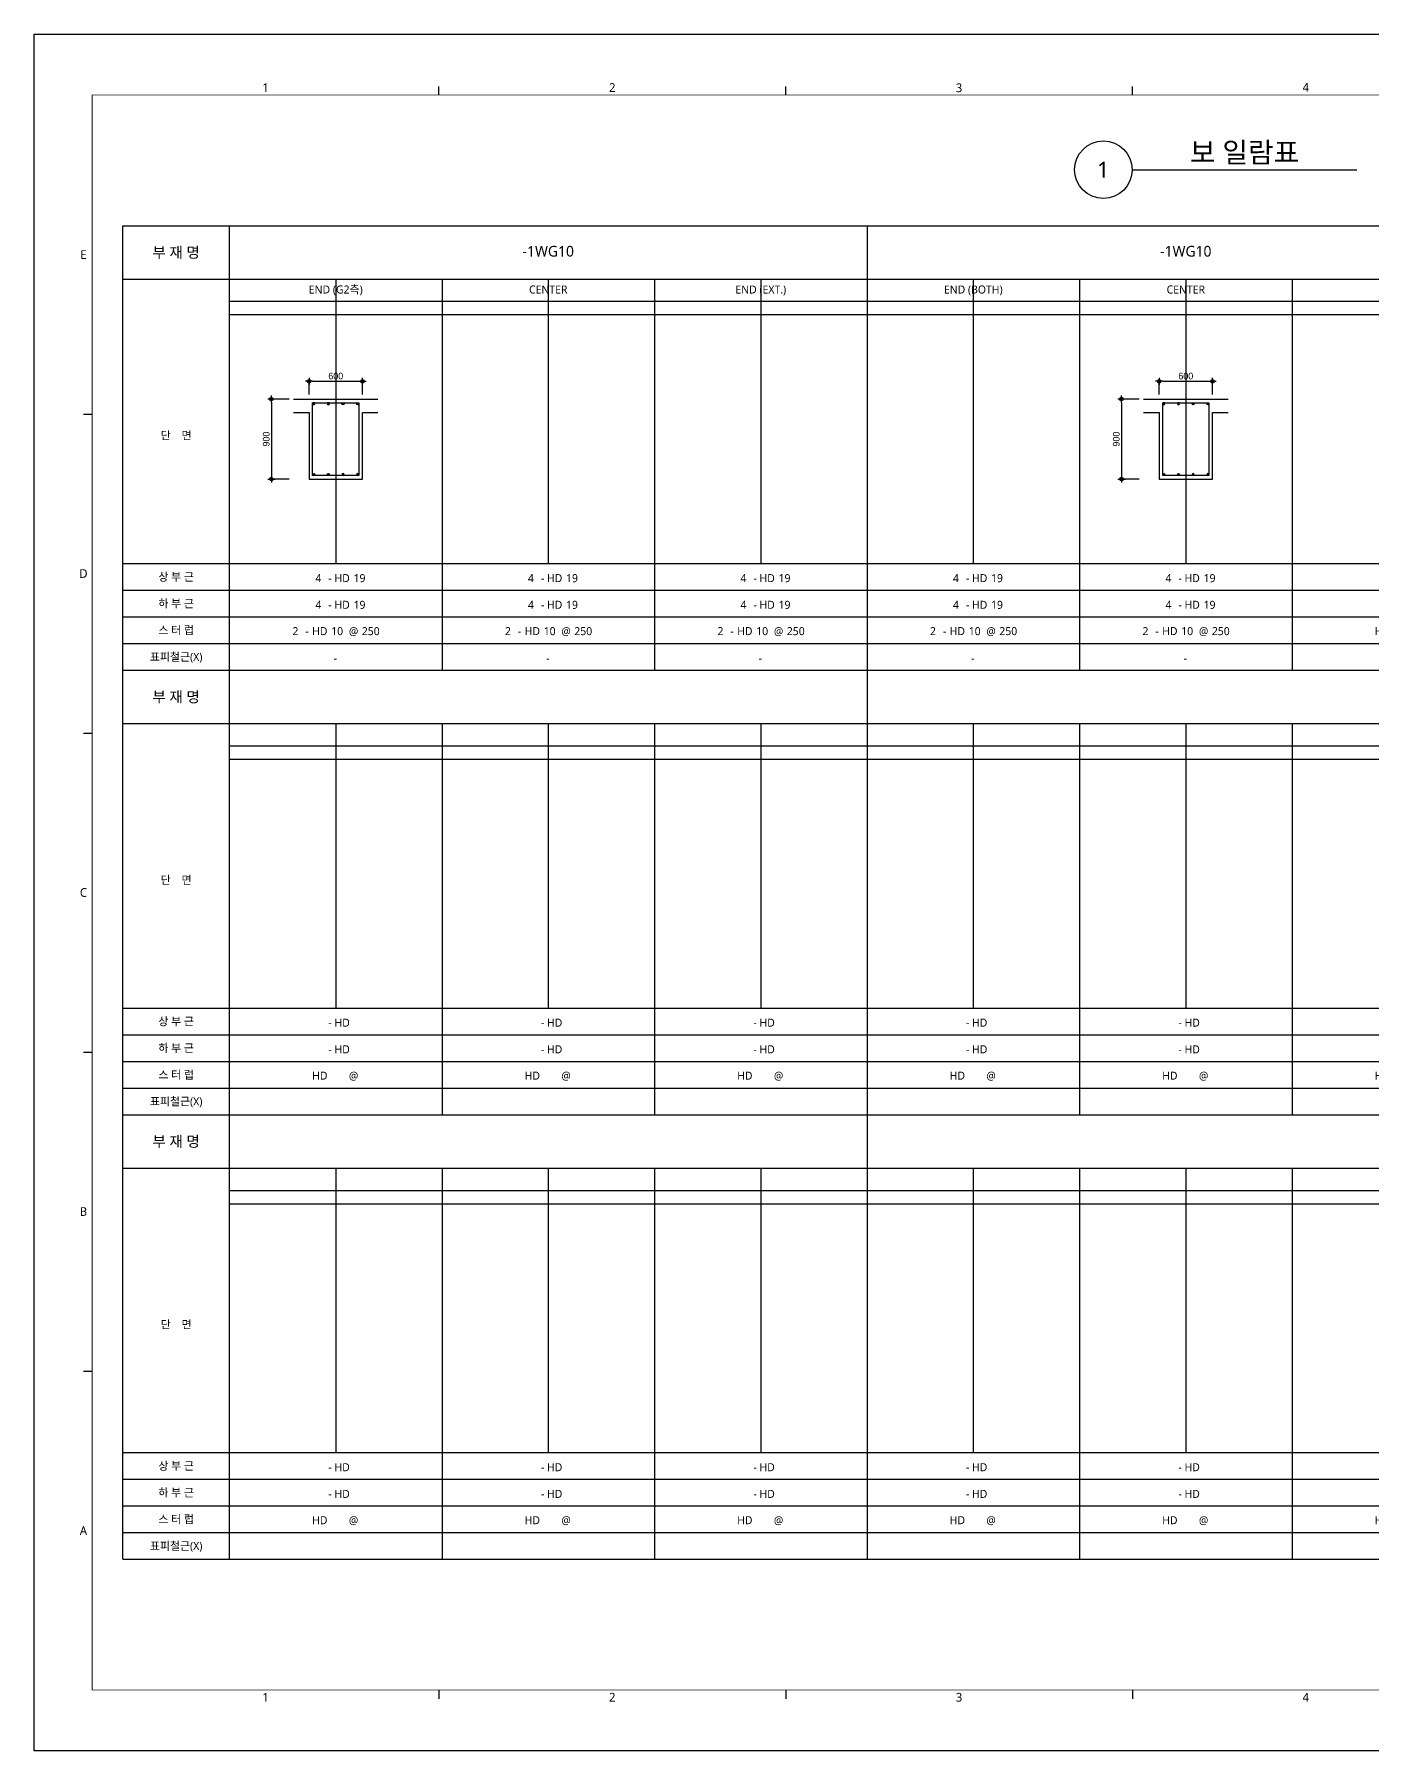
# Model space of a CAD drawing. Header units: millimetres. Extents: x 255534 to 377770, y 34632 to 54434.
# Drawn here: x 282394 to 297445, y 34881 to 54186 of the extents above; entities that cross this region are included whole.
import ezdxf
from ezdxf.enums import TextEntityAlignment as Align

# ---------------------------------------------------------------- set-up
doc = ezdxf.new("R2010")
doc.units = ezdxf.units.MM
doc.header["$PDMODE"] = 3
doc.linetypes.add('(SEJIN)_1_HID1.5', pattern=[250, 150, -100])
doc.linetypes.add('CONTINOUS', pattern=[0])
doc.layers.get('Defpoints').update_dxf_attribs({"color": 155})
doc.layers.add('(S)_DEFPOINT', color=185, linetype='Continuous', plot=False)
for name, color, linetype in [('(S)_DIM', 7, 'Continuous'), ('(S)_FORM_LINE', 7, 'Continuous'), ('(S)_FORM_TEXT', 7, 'Continuous'), ('(S)_RC_Gir', 6, '(SEJIN)_1_HID1.5'), ('(S)_Rebar', 3, 'Continuous'), ('(S)_TEXT', 7, 'Continuous'), ('Xref_S_VForm$0$S_XR_FORM', 255, 'Continuous')]:
    doc.layers.add(name, color=color, linetype=linetype)
doc.styles.get("Standard").update_dxf_attribs({"font": 'SYMBOL'})
doc.styles.add('Xref_S_VForm$0$나눔바른고딕', font='NanumBarunGothic.ttf')
doc.styles.add('나눔바른고딕', font='')
doc.styles.add('맑은고딕', font='')
doc.styles.get('나눔바른고딕').set_extended_font_data('NanumBarunGothic')
doc.styles.get('맑은고딕').set_extended_font_data('Malgun Gothic')
doc.dimstyles.new('Sejin-dim3', dxfattribs={"dimscale": 50, "dimtxt": 3, "dimasz": 1, "dimexe": 0.5, "dimexo": 2, "dimgap": 1, "dimtad": 1, "dimdec": 0, "dimzin": 0, "dimdsep": 46, "dimtxsty": 'Standard', "dimblk": 'Z_DOT', "dimcen": -0.5, "dimdle": 1.5, "dimclrd": 256, "dimclre": 256, "dimclrt": 3, "dimadec": 0, "dimazin": 0, "dimtfac": 1, "dimtdec": 0, "dimtix": 1, "dimtmove": 2, "dimatfit": 3, "dimldrblk": 'DOT', "dimfxl": 1, "dimtvp": 1, "dimtolj": 1, "dimtzin": 0, "dimarcsym": 0})

# ---------------------------------------------------------------- blocks, each defined once
blk = doc.blocks.new('Xref_S_VForm')
at = {"layer": 'Xref_S_VForm$0$S_XR_FORM'}
for p, q in [((70, 286.5), (70, 288)), ((130, 286.5), (130, 288)), ((190, 286.5), (190, 288)), ((8.5, 231.3), (10, 231.3)), ((8.5, 176.1), (10, 176.1)), ((8.5, 120.9), (10, 120.9)), ((8.5, 65.7), (10, 65.7)), ((70, 10.5), (70, 9)), ((130, 10.5), (130, 9)), ((190, 10.5), (190, 9))]:
    blk.add_line(p, q, dxfattribs=at)
at = {"layer": 'Xref_S_VForm$0$S_XR_FORM', "color": 155}
blk.add_lwpolyline([(0, 297), (420, 297), (420, 0), (0, 0), (0, 297)], dxfattribs=at)
at = {"layer": 'Xref_S_VForm$0$S_XR_FORM', "const_width": 0.15}
blk.add_lwpolyline([(10, 10.5), (10, 286.5), (410, 286.5), (410, 10.5)], close=True, dxfattribs=at)
at = {"layer": 'Xref_S_VForm$0$S_XR_FORM', "style": 'Xref_S_VForm$0$나눔바른고딕'}
for s, p in [('1', (40, 287.04)), ('2', (100, 287.04)), ('3', (160, 287)), ('4', (220, 287.09)), ('1', (40, 8.5)), ('2', (100, 8.5)), ('3', (160, 8.5)), ('4', (220, 8.5))]:
    blk.add_text(s, height=1.5, dxfattribs=at).set_placement(p, align=Align.CENTER)
for s, p in [('E', (8.5, 258.9)), ('D', (8.5, 203.7)), ('C', (8.5, 148.5)), ('B', (8.5, 93.3)), ('A', (8.5, 38.1))]:
    blk.add_text(s, height=1.5, dxfattribs=at).set_placement(p, align=Align.MIDDLE)
blk = doc.blocks.new('BASE1-1')
at = {"layer": '(S)_DEFPOINT'}
for p, q in [((2395, 4400), (2395, 1200)), ((4785, 4400), (4785, 1200)), ((7175, 4400), (7175, 1200)), ((9565, 4400), (9565, 1200)), ((11955, 4400), (11955, 1200)), ((14345, 4400), (14345, 1200)), ((16735, 4400), (16735, 1200)), ((19125, 4400), (19125, 1200)), ((21515, 4400), (21515, 1200)), ((1200, 4150), (22710, 4150)), ((1200, 4000), (22710, 4000))]:
    blk.add_line(p, q, dxfattribs=at)
at = {"layer": '(S)_FORM_LINE', "color": 7, "linetype": 'Continuous'}
for p, q in [((0, 5000), (22710, 5000)), ((0, 0), (22710, 0))]:
    blk.add_line(p, q, dxfattribs=at)
at = {"layer": '(S)_FORM_LINE'}
for p, q in [((0, 0), (0, 5000)), ((1200, 0), (1200, 5000)), ((8370, 5000), (8370, 0)), ((15540, 5000), (15540, 0)), ((22710, 0), (22710, 5000))]:
    blk.add_line(p, q, dxfattribs=at)
at = {"layer": '(S)_FORM_LINE', "color": 8}
for p, q in [((0, 4400), (22710, 4400)), ((0, 1200), (22710, 1200)), ((0, 900), (22710, 900)), ((0, 600), (22710, 600)), ((0, 300), (22710, 300))]:
    blk.add_line(p, q, dxfattribs=at)
for points in [[(3590, 4400), (3590, 0)], [(5980, 4400), (5980, 0)], [(8370, 4400), (8370, 0)], [(10760, 4400), (10760, 0)], [(13150, 4400), (13150, 0)], [(15540, 4400), (15540, 0)], [(17930, 4400), (17930, 0)], [(20320, 4400), (20320, 0)]]:
    blk.add_lwpolyline(points, dxfattribs=at)
at = {"layer": '(S)_FORM_TEXT', "linetype": 'ByBlock', "style": '나눔바른고딕'}
for s, height, p in [('부 재 명', 120, (600, 4700)), ('단    면', 90, (600, 2641)), ('상 부 근', 90, (600, 1050)), ('하 부 근', 90, (600, 750)), ('스 터 럽', 90, (600, 450)), ('표피철근(X)', 90, (600, 150))]:
    blk.add_text(s, height=height, dxfattribs=at).set_placement(p, align=Align.MIDDLE_CENTER)
at = {"layer": '(S)_FORM_TEXT', "style": '맑은고딕'}
for s, p in [('- HD', (2553, 964)), ('- HD', (4943, 964)), ('- HD', (7333, 964)), ('- HD', (9723, 964)), ('- HD', (12113, 964)), ('- HD', (14503, 964)), ('- HD', (16893, 964)), ('- HD', (19283, 964)), ('- HD', (21673, 964)), ('- HD', (2553, 664)), ('- HD', (4943, 664)), ('- HD', (7333, 664)), ('- HD', (9723, 664)), ('- HD', (12113, 664)), ('- HD', (14503, 664)), ('- HD', (16893, 664)), ('- HD', (19283, 664)), ('- HD', (21673, 664)), ('HD', (2302, 368)), ('@', (2648, 368)), ('HD', (4692, 368)), ('@', (5038, 368)), ('HD', (7082, 368)), ('@', (7428, 368)), ('HD', (9472, 368)), ('@', (9818, 368)), ('HD', (11862, 368)), ('@', (12208, 368)), ('HD', (14252, 368)), ('@', (14598, 368)), ('HD', (16642, 368)), ('@', (16988, 368)), ('HD', (19032, 368)), ('@', (19378, 368)), ('HD', (21422, 368)), ('@', (21768, 368))]:
    blk.add_text(s, height=90, dxfattribs=at).set_placement(p, align=Align.BOTTOM_RIGHT)
blk = doc.blocks.new('Z_DOT')
at = {"layer": '(S)_DIM', "color": 0}
for p, q in [((-1, 0), (1, 0)), ((0, -1), (0, 1))]:
    blk.add_line(p, q, dxfattribs=at)
for radius in [0.5, 0.25]:
    blk.add_circle((0, 0), radius, dxfattribs=at)
blk = doc.blocks.new('*D2837')
at = {"layer": '(S)_DIM', "lineweight": -2}
for p, q in [((285484, 50133), (285484, 50308)), ((285524, 50283), (286044, 50283)), ((286084, 50133), (286084, 50308))]:
    blk.add_line(p, q, dxfattribs=at)
at = {"layer": 'Defpoints', "color": 0}
for p in [(286084, 50283), (285484, 50083), (286084, 50083)]:
    blk.add_point(p, dxfattribs=at)
at = {"layer": '(S)_DIM', "linetype": 'ByBlock', "lineweight": -2, "xscale": 40, "yscale": 40, "zscale": 40, "rotation": 180}
blk.add_blockref('Z_DOT', (285484, 50283), dxfattribs=at)
at = {"layer": '(S)_DIM', "linetype": 'ByBlock', "lineweight": -2, "xscale": 40, "yscale": 40, "zscale": 40}
blk.add_blockref('Z_DOT', (286084, 50283), dxfattribs=at)
at = {"layer": '(S)_DIM', "color": 3, "insert": (285784, 50341), "char_height": 75, "attachment_point": 5}
blk.add_mtext('\\A1;600', dxfattribs=at)
blk = doc.blocks.new('_Dot')
at = {"color": 0, "linetype": 'ByBlock', "lineweight": -2}
blk.add_line((-0.5, 0), (-1, 0), dxfattribs=at)
at = {"color": 0, "linetype": 'ByBlock', "const_width": 0.5}
blk.add_lwpolyline([(-0.25, 0, 1), (0.25, 0, 1)], format="xyb", close=True, dxfattribs=at)
blk = doc.blocks.new('DOT')
at = {"color": 0, "linetype": 'ByBlock'}
blk.add_line((-0.5, 0), (-1, 0), dxfattribs=at)
at = {"color": 0, "linetype": 'ByBlock', "const_width": 0.5}
blk.add_lwpolyline([(-0.25, 0, 1), (0.25, 0, 1)], format="xyb", close=True, dxfattribs=at)
blk = doc.blocks.new('*D2838')
at = {"layer": '(S)_DIM', "lineweight": -2}
for p, q in [((285259, 50083), (285035, 50083)), ((285060, 50043), (285060, 49223)), ((285259, 49183), (285035, 49183))]:
    blk.add_line(p, q, dxfattribs=at)
at = {"layer": 'Defpoints', "color": 0}
for p in [(285309, 50083), (285060, 49183), (285309, 49183)]:
    blk.add_point(p, dxfattribs=at)
at = {"layer": '(S)_DIM', "linetype": 'ByBlock', "lineweight": -2, "xscale": 40, "yscale": 40, "zscale": 40}
for p, rotation in [((285060, 50083), 90), ((285060, 49183), 270)]:
    blk.add_blockref('Z_DOT', p, dxfattribs=dict(at, rotation=rotation))
at = {"layer": '(S)_DIM', "color": 3, "insert": (285002, 49633), "char_height": 75, "attachment_point": 5, "rotation": 90}
blk.add_mtext('\\A1;900', dxfattribs=at)
blk = doc.blocks.new('*D2840')
at = {"layer": '(S)_DIM', "lineweight": -2}
for p, q in [((295044, 50133), (295044, 50308)), ((295084, 50283), (295604, 50283)), ((295644, 50133), (295644, 50308))]:
    blk.add_line(p, q, dxfattribs=at)
at = {"layer": 'Defpoints', "color": 0}
for p in [(295644, 50283), (295044, 50083), (295644, 50083)]:
    blk.add_point(p, dxfattribs=at)
at = {"layer": '(S)_DIM', "linetype": 'ByBlock', "lineweight": -2, "xscale": 40, "yscale": 40, "zscale": 40, "rotation": 180}
blk.add_blockref('Z_DOT', (295044, 50283), dxfattribs=at)
at = {"layer": '(S)_DIM', "linetype": 'ByBlock', "lineweight": -2, "xscale": 40, "yscale": 40, "zscale": 40}
blk.add_blockref('Z_DOT', (295644, 50283), dxfattribs=at)
at = {"layer": '(S)_DIM', "color": 3, "insert": (295344, 50341), "char_height": 75, "attachment_point": 5}
blk.add_mtext('\\A1;600', dxfattribs=at)
blk = doc.blocks.new('*D2841')
at = {"layer": '(S)_DIM', "lineweight": -2}
for p, q in [((294819, 50083), (294595, 50083)), ((294620, 50043), (294620, 49223)), ((294819, 49183), (294595, 49183))]:
    blk.add_line(p, q, dxfattribs=at)
at = {"layer": 'Defpoints', "color": 0}
for p in [(294869, 50083), (294620, 49183), (294869, 49183)]:
    blk.add_point(p, dxfattribs=at)
at = {"layer": '(S)_DIM', "linetype": 'ByBlock', "lineweight": -2, "xscale": 40, "yscale": 40, "zscale": 40}
for p, rotation in [((294620, 50083), 90), ((294620, 49183), 270)]:
    blk.add_blockref('Z_DOT', p, dxfattribs=dict(at, rotation=rotation))
at = {"layer": '(S)_DIM', "color": 3, "insert": (294562, 49633), "char_height": 75, "attachment_point": 5, "rotation": 90}
blk.add_mtext('\\A1;900', dxfattribs=at)

msp = doc.modelspace()

# ---------------------------------------------------------------- hatches: boundary and pattern name
at = {"layer": '(S)_Rebar', "ltscale": 100}
h = msp.add_hatch(color=256, dxfattribs=at)
h.dxf.hatch_style = 1
h.paths.add_polyline_path([(285523.7, 50030, 1), (285548.7, 50030, 1)])
h = msp.add_hatch(color=256, dxfattribs=at)
h.dxf.hatch_style = 1
h.paths.add_polyline_path([(285688.7, 50030, 1), (285713.7, 50030, 1)])
h = msp.add_hatch(color=256, dxfattribs=at)
h.dxf.hatch_style = 1
h.paths.add_polyline_path([(285878.7, 50030, -1), (285853.7, 50030, -1)])
h = msp.add_hatch(color=256, dxfattribs=at)
h.dxf.hatch_style = 1
h.paths.add_polyline_path([(286043.7, 50030, -1), (286018.7, 50030, -1)])
h = msp.add_hatch(color=256, dxfattribs=at)
h.dxf.hatch_style = 1
h.paths.add_polyline_path([(295083.7, 50030, 1), (295108.7, 50030, 1)])
h = msp.add_hatch(color=256, dxfattribs=at)
h.dxf.hatch_style = 1
h.paths.add_polyline_path([(295248.7, 50030, 1), (295273.7, 50030, 1)])
h = msp.add_hatch(color=256, dxfattribs=at)
h.dxf.hatch_style = 1
h.paths.add_polyline_path([(295438.7, 50030, -1), (295413.7, 50030, -1)])
h = msp.add_hatch(color=256, dxfattribs=at)
h.dxf.hatch_style = 1
h.paths.add_polyline_path([(295603.7, 50030, -1), (295578.7, 50030, -1)])
h = msp.add_hatch(color=256, dxfattribs=at)
h.dxf.hatch_style = 1
h.paths.add_polyline_path([(285523.7, 49235, -1), (285548.7, 49235, -1)])
h = msp.add_hatch(color=256, dxfattribs=at)
h.dxf.hatch_style = 1
h.paths.add_polyline_path([(285688.7, 49235, -1), (285713.7, 49235, -1)])
h = msp.add_hatch(color=256, dxfattribs=at)
h.dxf.hatch_style = 1
h.paths.add_polyline_path([(285878.7, 49235, 1), (285853.7, 49235, 1)])
h = msp.add_hatch(color=256, dxfattribs=at)
h.dxf.hatch_style = 1
h.paths.add_polyline_path([(286043.7, 49235, 1), (286018.7, 49235, 1)])
h = msp.add_hatch(color=256, dxfattribs=at)
h.dxf.hatch_style = 1
h.paths.add_polyline_path([(295083.7, 49235, -1), (295108.7, 49235, -1)])
h = msp.add_hatch(color=256, dxfattribs=at)
h.dxf.hatch_style = 1
h.paths.add_polyline_path([(295248.7, 49235, -1), (295273.7, 49235, -1)])
h = msp.add_hatch(color=256, dxfattribs=at)
h.dxf.hatch_style = 1
h.paths.add_polyline_path([(295438.7, 49235, 1), (295413.7, 49235, 1)])
h = msp.add_hatch(color=256, dxfattribs=at)
h.dxf.hatch_style = 1
h.paths.add_polyline_path([(295603.7, 49235, 1), (295578.7, 49235, 1)])

# ---------------------------------------------------------------- linework, layer by layer
at = {"layer": '(S)_FORM_TEXT'}
msp.add_lwpolyline([(294740.9, 52662.2), (297265.6, 52662.2)], dxfattribs=at)
msp.add_circle((294416.9, 52662.2), 324, dxfattribs=at)
at = {"layer": '(S)_RC_Gir', "linetype": 'CONTINOUS'}
for p, q in [((285308.7, 50082.5), (286258.7, 50082.5)), ((294868.7, 50082.5), (295818.7, 50082.5))]:
    msp.add_line(p, q, dxfattribs=at)
at = {"layer": '(S)_RC_Gir', "linetype": 'CONTINOUS', "elevation": 0}
for points in [[(285308.7, 49932.5), (285483.7, 49932.5), (285483.7, 49182.5), (286083.7, 49182.5), (286083.7, 49932.5), (286258.7, 49932.5)], [(294868.7, 49932.5), (295043.7, 49932.5), (295043.7, 49182.5), (295643.7, 49182.5), (295643.7, 49932.5), (295818.7, 49932.5)]]:
    msp.add_lwpolyline(points, dxfattribs=at)
at = {"layer": '(S)_Rebar', "ltscale": 100, "elevation": 0}
for points in [[(285523.7, 49222.5), (285523.7, 50042.5), (286043.7, 50042.5), (286043.7, 49222.5)], [(295083.7, 49222.5), (295083.7, 50042.5), (295603.7, 50042.5), (295603.7, 49222.5)]]:
    msp.add_lwpolyline(points, close=True, dxfattribs=at)
for points in [[(285523.7, 50030, 1), (285548.7, 50030, 1), (285523.7, 50030)], [(285688.7, 50030, 1), (285713.7, 50030, 1), (285688.7, 50030)], [(285878.7, 50030, -1), (285853.7, 50030, -1), (285878.7, 50030)], [(286043.7, 50030, -1), (286018.7, 50030, -1), (286043.7, 50030)], [(295083.7, 50030, 1), (295108.7, 50030, 1), (295083.7, 50030)], [(295248.7, 50030, 1), (295273.7, 50030, 1), (295248.7, 50030)], [(295438.7, 50030, -1), (295413.7, 50030, -1), (295438.7, 50030)], [(295603.7, 50030, -1), (295578.7, 50030, -1), (295603.7, 50030)], [(285523.7, 49235, -1), (285548.7, 49235, -1), (285523.7, 49235)], [(285688.7, 49235, -1), (285713.7, 49235, -1), (285688.7, 49235)], [(285878.7, 49235, 1), (285853.7, 49235, 1), (285878.7, 49235)], [(286043.7, 49235, 1), (286018.7, 49235, 1), (286043.7, 49235)], [(295083.7, 49235, -1), (295108.7, 49235, -1), (295083.7, 49235)], [(295248.7, 49235, -1), (295273.7, 49235, -1), (295248.7, 49235)], [(295438.7, 49235, 1), (295413.7, 49235, 1), (295438.7, 49235)], [(295603.7, 49235, 1), (295578.7, 49235, 1), (295603.7, 49235)]]:
    msp.add_lwpolyline(points, format="xyb", close=True, dxfattribs=at)
msp.add_lwpolyline([(285783.7, 51033), (285783.7, 48233)])

# ---------------------------------------------------------------- block references
at = {"xscale": 65.0000000000001, "yscale": 65.0000000000001, "zscale": 65.0000000000001}
msp.add_blockref('Xref_S_VForm', (282393.7, 34880.5), dxfattribs=at)
for p in [(283388.7, 47033), (283388.7, 42033), (283388.7, 37033)]:
    msp.add_blockref('BASE1-1', p)

# ---------------------------------------------------------------- texts
at = {"layer": '(S)_FORM_TEXT', "style": '맑은고딕'}
msp.add_text('보 일람표 ', height=230, dxfattribs=at).set_placement((296043.7, 52857.6), align=Align.MIDDLE_CENTER)
msp.add_text('1', height=180, dxfattribs=at).set_placement((294414, 52662.2), align=Align.MIDDLE)
for p in [(285479.7, 47400.7), (287869.7, 47400.7), (290259.7, 47400.7), (292649.7, 47400.7), (295039.7, 47400.7)]:
    msp.add_text('-', height=90, dxfattribs=at).set_placement(p, align=Align.BOTTOM_RIGHT)
at = {"layer": '(S)_TEXT', "color": 3, "style": '맑은고딕'}
for s, height, p in [('-1WG10', 120, (288173.7, 51745.9)), ('-1WG10', 120, (295343.7, 51745.9)), ('END (G2측)', 90, (285783.7, 51315.4)), ('CENTER', 90, (288173.7, 51315.4)), ('END (EXT.)', 90, (290563.7, 51315.4)), ('END (BOTH)', 90, (292953.7, 51315.4)), ('CENTER', 90, (295343.7, 51315.4))]:
    msp.add_text(s, height=height, dxfattribs=at).set_placement(p, align=Align.MIDDLE_CENTER)
for s, p in [('4', (285621.9, 47996.8)), ('4', (288011.9, 47996.8)), ('4', (290401.9, 47996.8)), ('4', (292791.9, 47996.8)), ('4', (295181.9, 47996.8)), ('4', (285621.9, 47696.8)), ('4', (288011.9, 47696.8)), ('4', (290401.9, 47696.8)), ('4', (292791.9, 47696.8)), ('4', (295181.9, 47696.8)), ('2', (285363.6, 47400.7)), ('10', (285866.5, 47400.7)), ('250', (286277.8, 47400.7)), ('2', (287753.6, 47400.7)), ('10', (288256.5, 47400.7)), ('250', (288667.8, 47400.7)), ('2', (290143.6, 47400.7)), ('10', (290646.5, 47400.7)), ('250', (291057.8, 47400.7)), ('2', (292533.6, 47400.7)), ('10', (293036.5, 47400.7)), ('250', (293447.8, 47400.7)), ('2', (294923.6, 47400.7)), ('10', (295426.5, 47400.7)), ('250', (295837.8, 47400.7)), ('-', (285797.7, 47096)), ('-', (288187.7, 47096)), ('-', (290577.7, 47096)), ('-', (292967.7, 47096)), ('-', (295357.7, 47096))]:
    msp.add_text(s, height=90, dxfattribs=at).set_placement(p, align=Align.BOTTOM_RIGHT)
for p in [(285983.3, 47996.8), (288373.3, 47996.8), (290763.3, 47996.8), (293153.3, 47996.8), (295543.3, 47996.8), (285983.3, 47696.8), (288373.3, 47696.8), (290763.3, 47696.8), (293153.3, 47696.8), (295543.3, 47696.8)]:
    msp.add_text('19', height=90, dxfattribs=at).set_placement(p, align=Align.BOTTOM_LEFT)

# ---------------------------------------------------------------- dimensions: what is measured, and where the dimension line sits
at = {"layer": '(S)_DIM'}
for base, p1, p2, picture, middle in [((286083.7, 50283), (285483.7, 50082.5), (286083.7, 50082.5), '*D2837', (285783.7, 50341.3)), ((295643.7, 50283), (295043.7, 50082.5), (295643.7, 50082.5), '*D2840', (295343.7, 50341.3))]:
    dim = msp.add_linear_dim(base=base, p1=p1, p2=p2, dimstyle='Sejin-dim3', override={"dimtxt": 1.5, "dimasz": 0.8, "dimexo": 1, "dimgap": 0.4, "dimtxsty": 'Standard', "dimdle": 1, "dimldrblk": 'Dot'}, dxfattribs=at)
    dim.commit()
    dim.dimension.update_dxf_attribs({"geometry": picture, "text_midpoint": middle})
for base, p1, p2, picture, middle in [((285060.3, 49182.5), (285308.7, 50082.5), (285308.7, 49182.5), '*D2838', (285002, 49632.5)), ((294620.3, 49182.5), (294868.7, 50082.5), (294868.7, 49182.5), '*D2841', (294562, 49632.5))]:
    dim = msp.add_linear_dim(base=base, p1=p1, p2=p2, angle=90, dimstyle='Sejin-dim3', override={"dimtxt": 1.5, "dimasz": 0.8, "dimexo": 1, "dimgap": 0.4, "dimtxsty": 'Standard', "dimdle": 1, "dimldrblk": 'Dot'}, dxfattribs=at)
    dim.commit()
    dim.dimension.update_dxf_attribs({"geometry": picture, "text_midpoint": middle})

doc.saveas('drawing.dxf')
